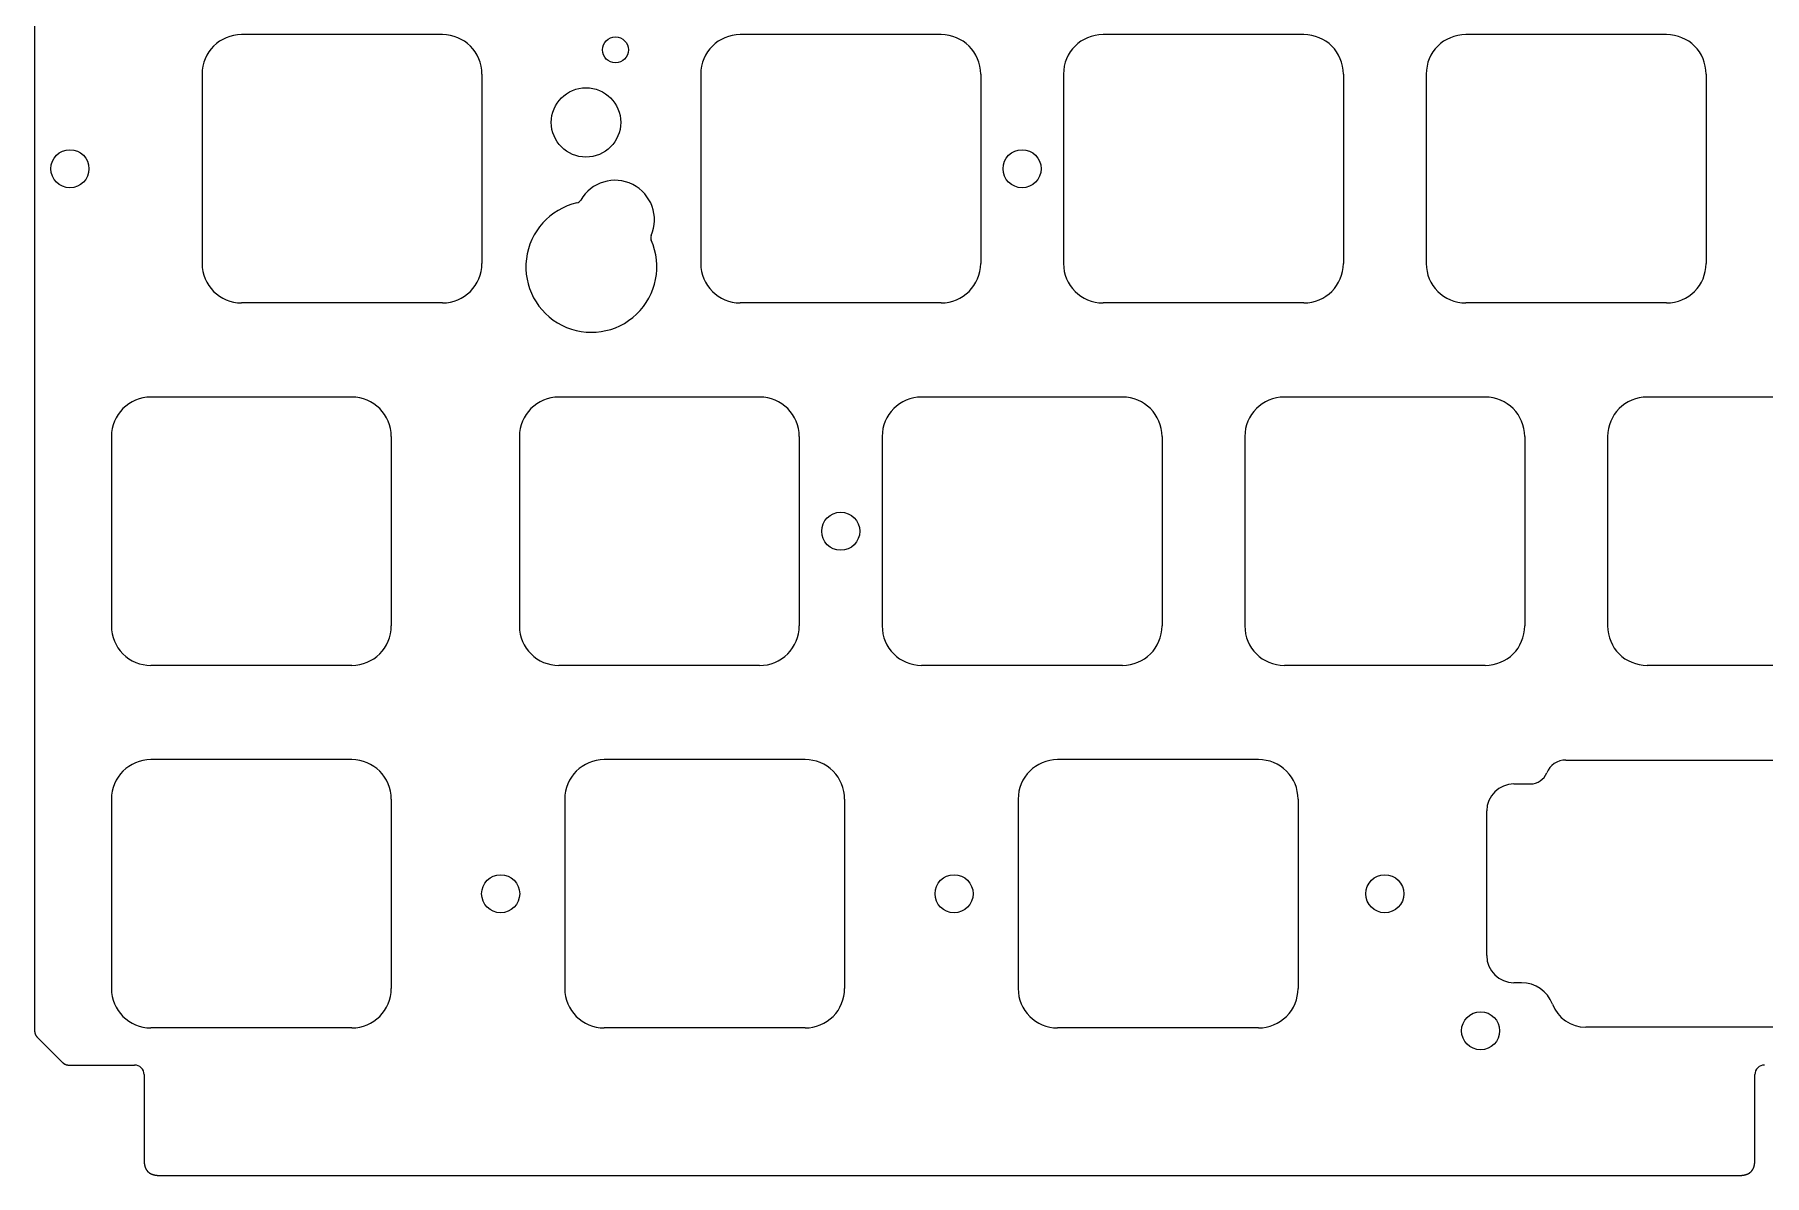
# Model space of a CAD drawing. Header units: millimetres. Extents: x -9 to 276, y -91 to 15.
# Drawn here: x -9 to 81.8, y -91 to -31 of the extents above; entities that cross this region are included whole.
import ezdxf

# ---------------------------------------------------------------- set-up
doc = ezdxf.new("R2010")
doc.units = ezdxf.units.MM
doc.layers.add('BLACK', color=7, linetype='CONTINUOUS')
doc.layers.add('Edge.Cuts', color=53, linetype='CONTINUOUS', true_color=0xc8a339)

msp = doc.modelspace()

# ---------------------------------------------------------------- linework, layer by layer
at = {"layer": 'BLACK', "linetype": 'Continuous'}
for p, q in [((12.41875, -31.05), (1.868749, -31.05)), ((-0.20625, -33.125), (-0.20625, -43.075001)), ((14.49375, -33.125), (14.49375, -43.075)), ((12.41875, -45.15), (1.86875, -45.15)), ((7.656226, -50.099999), (-2.893775, -50.099999)), ((29.087476, -50.099999), (18.537516, -50.099999)), ((-4.968774, -52.174998), (-4.968774, -62.124999)), ((9.731226, -52.174999), (9.731226, -62.124999)), ((16.4625, -52.175019), (16.4625, -62.134768)), ((31.162476, -52.174999), (31.1625, -52.174999)), ((31.1625, -52.174999), (31.1625, -62.124999)), ((7.656226, -64.199999), (-2.893775, -64.199999)), ((29.077707, -64.199999), (18.537476, -64.199999))]:
    msp.add_line(p, q, dxfattribs=at)
at = {"layer": 'BLACK'}
msp.add_circle((33.3375, -57.15), 1, dxfattribs=at)
for centre, radius, start, end in [((1.868754, -33.125004), 2.075004, 90.00013806, 179.99988955), ((12.41875, -33.125), 2.075, 0, 90), ((1.868752, -43.074998), 2.075002, 180.00008284, 269.99994478), ((12.41875, -43.075), 2.075, 270, 0), ((-2.893775, -52.174998), 2.074999, 90, 180), ((7.656226, -52.174999), 2.075, 0, 90), ((18.537516, -52.175019), 2.075016, 90, 180), ((29.087476, -52.174999), 2.075, 0, 90), ((-2.893775, -62.125), 2.074999, 179.99997239, 270), ((7.656226, -62.124999), 2.075, 270, 0), ((18.537476, -62.124999), 2.075, 180.2697469, 270), ((29.087476, -62.124999), 2.075024, 269.73025622, 0)]:
    msp.add_arc(centre, radius, start, end, dxfattribs=at)
at = {"layer": 'Edge.Cuts', "linetype": 'CONTINUOUS'}
for p, q in [((-9, 7.192893), (-9, -83.39289)), ((38.6125, -31.05), (28.0625, -31.05)), ((57.6625, -31.05), (47.1125, -31.05)), ((76.7125, -31.05), (66.1625, -31.05)), ((25.9875, -33.125), (25.9875, -43.075)), ((40.6875, -33.125), (40.6875, -43.075)), ((45.0375, -33.125), (45.0375, -43.075)), ((59.7375, -33.125), (59.7375, -43.075)), ((64.0875, -33.125), (64.0875, -43.075)), ((78.7875, -33.125), (78.7875, -43.075)), ((38.6125, -45.15), (28.0625, -45.15)), ((57.6625, -45.15), (47.1125, -45.15)), ((76.7125, -45.15), (66.1625, -45.15)), ((48.1375, -50.1), (37.5875, -50.1)), ((67.1875, -50.1), (56.6375, -50.1)), ((86.2375, -50.1), (75.6875, -50.1)), ((35.5125, -52.175), (35.5125, -62.125)), ((50.2125, -52.175), (50.2125, -62.125)), ((54.5625, -52.175), (54.5625, -62.125)), ((69.2625, -52.175), (69.2625, -62.125)), ((73.6125, -52.175), (73.6125, -62.125)), ((48.1375, -64.2), (37.5875, -64.2)), ((67.1875, -64.2), (56.6375, -64.2)), ((86.2375, -64.2), (75.6875, -64.2)), ((-9, -83.39289), (-8.99999, -83.396309)), ((-8.99999, -83.396309), (-8.99996, -83.399719)), ((-8.99996, -83.399719), (-8.99991, -83.403113)), ((-8.99991, -83.403113), (-8.99984, -83.406499)), ((-8.99984, -83.406499), (-8.999751, -83.409869)), ((-8.999751, -83.409869), (-8.999642, -83.41323)), ((-8.999642, -83.41323), (-8.999513, -83.416576)), ((-8.999513, -83.416576), (-8.999364, -83.419913)), ((-8.999364, -83.419913), (-8.999197, -83.423235)), ((-8.999197, -83.423235), (-8.999009, -83.426549)), ((-8.999009, -83.426549), (-8.998803, -83.429848)), ((-8.998803, -83.429848), (-8.998576, -83.433139)), ((-8.998576, -83.433139), (-8.998331, -83.436415)), ((-8.998331, -83.436415), (-8.998067, -83.439682)), ((-8.998067, -83.439682), (-8.997783, -83.442935)), ((-8.997783, -83.442935), (-8.99748, -83.446181)), ((-8.99748, -83.446181), (-8.997158, -83.449412)), ((-8.997158, -83.449412), (-8.996817, -83.452635)), ((-8.996817, -83.452635), (-8.996458, -83.455844)), ((-8.996458, -83.455844), (-8.996079, -83.459045)), ((-8.996079, -83.459045), (-8.995681, -83.462232)), ((-8.995681, -83.462232), (-8.995265, -83.465412)), ((-8.995265, -83.465412), (-8.99483, -83.468578)), ((-8.99483, -83.468578), (-8.994376, -83.471736)), ((-8.994376, -83.471736), (-8.993903, -83.474881)), ((-8.993903, -83.474881), (-8.993411, -83.478019)), ((-8.993411, -83.478019), (-8.992902, -83.481143)), ((-8.992902, -83.481143), (-8.992373, -83.48426)), ((-8.992373, -83.48426), (-8.991826, -83.487364)), ((-8.991826, -83.487364), (-8.99126, -83.490461)), ((-8.99126, -83.490461), (-8.990676, -83.493545)), ((-8.990676, -83.493545), (-8.990073, -83.496622)), ((-8.990073, -83.496622), (-8.989452, -83.499686)), ((-8.989452, -83.499686), (-8.988812, -83.502743)), ((-8.988812, -83.502743), (-8.988154, -83.505789)), ((-8.988154, -83.505789), (-8.987478, -83.508826)), ((-8.987478, -83.508826), (-8.986783, -83.511853)), ((-8.986783, -83.511853), (-8.98607, -83.514871)), ((-8.98607, -83.514871), (-8.985338, -83.517879)), ((-8.985338, -83.517879), (-8.984588, -83.520879)), ((-8.984588, -83.520879), (-8.98382, -83.523868)), ((-8.98382, -83.523868), (-8.983034, -83.526849)), ((-8.983034, -83.526849), (-8.982229, -83.52982)), ((-8.982229, -83.52982), (-8.981406, -83.532783)), ((-8.981406, -83.532783), (-8.980565, -83.535737)), ((-8.980565, -83.535737), (-8.979705, -83.538682)), ((-8.979705, -83.538682), (-8.978827, -83.541618)), ((-8.978827, -83.541618), (-8.977931, -83.544545)), ((-8.977931, -83.544545), (-8.977017, -83.547464)), ((-8.977017, -83.547464), (-8.976084, -83.550374)), ((-8.976084, -83.550374), (-8.975133, -83.553276)), ((-8.975133, -83.553276), (-8.974164, -83.556169)), ((-8.974164, -83.556169), (-8.973176, -83.559054)), ((-8.973176, -83.559054), (-8.97217, -83.561931)), ((-8.97217, -83.561931), (-8.971146, -83.564799)), ((-8.971146, -83.564799), (-8.970103, -83.567659)), ((-8.970103, -83.567659), (-8.969043, -83.570511)), ((-8.969043, -83.570511), (-8.967963, -83.573355)), ((-8.967963, -83.573355), (-8.966866, -83.576191)), ((-8.966866, -83.576191), (-8.96575, -83.57902)), ((-8.96575, -83.57902), (-8.964616, -83.58184)), ((-8.964616, -83.58184), (-8.963463, -83.584652)), ((-8.963463, -83.584652), (-8.961102, -83.590254)), ((-8.961102, -83.590254), (-8.958667, -83.595826)), ((-8.958667, -83.595826), (-8.956158, -83.601368)), ((-8.956158, -83.601368), (-8.953574, -83.60688)), ((-8.953574, -83.60688), (-8.950915, -83.612363)), ((-8.950915, -83.612363), (-8.948182, -83.617818)), ((-8.948182, -83.617818), (-8.945373, -83.623244)), ((-8.945373, -83.623244), (-8.942488, -83.628643)), ((-8.942488, -83.628643), (-8.939527, -83.634015)), ((-8.939527, -83.634015), (-8.93649, -83.639359)), ((-8.93649, -83.639359), (-8.933376, -83.644678)), ((-8.933376, -83.644678), (-8.930184, -83.64997)), ((-8.930184, -83.64997), (-8.926914, -83.655236)), ((-8.926914, -83.655236), (-8.923566, -83.660476)), ((-8.923566, -83.660476), (-8.920139, -83.665692)), ((-8.920139, -83.665692), (-8.916632, -83.670883)), ((-8.916632, -83.670883), (-8.913046, -83.676049)), ((-8.913046, -83.676049), (-8.909378, -83.681191)), ((-8.909378, -83.681191), (-8.90563, -83.686309)), ((-8.90563, -83.686309), (-8.901799, -83.691403)), ((-8.901799, -83.691403), (-8.897886, -83.696474)), ((-8.897886, -83.696474), (-8.89389, -83.701522)), ((-8.89389, -83.701522), (-8.88981, -83.706547)), ((-8.88981, -83.706547), (-8.885645, -83.711549)), ((-8.885645, -83.711549), (-8.881395, -83.716529)), ((-8.881395, -83.716529), (-8.877058, -83.721486)), ((-8.877058, -83.721486), (-8.872635, -83.726421)), ((-8.872635, -83.726421), (-8.868123, -83.731334)), ((-8.868123, -83.731334), (-8.863523, -83.736225)), ((-8.863523, -83.736225), (-8.858834, -83.741095)), ((-8.858834, -83.741095), (-8.854054, -83.745943)), ((-8.854054, -83.745943), (-8.853554, -83.746443)), ((-8.853554, -83.746443), (-7.546447, -85.05355)), ((-7.546447, -85.05355), (-7.544023, -85.05596)), ((-7.544023, -85.05596), (-7.54159, -85.058351)), ((-7.54159, -85.058351), (-7.539155, -85.060715)), ((-7.539155, -85.060715), (-7.536711, -85.06306)), ((-7.536711, -85.06306), (-7.534265, -85.06538)), ((-7.534265, -85.06538), (-7.531811, -85.067679)), ((-7.531811, -85.067679), (-7.529354, -85.069954)), ((-7.529354, -85.069954), (-7.526889, -85.072209)), ((-7.526889, -85.072209), (-7.524422, -85.074439)), ((-7.524422, -85.074439), (-7.521946, -85.07665)), ((-7.521946, -85.07665), (-7.519467, -85.078837)), ((-7.519467, -85.078837), (-7.51698, -85.081004)), ((-7.51698, -85.081004), (-7.514491, -85.083147)), ((-7.514491, -85.083147), (-7.511993, -85.08527)), ((-7.511993, -85.08527), (-7.509492, -85.08737)), ((-7.509492, -85.08737), (-7.506983, -85.08945)), ((-7.506983, -85.08945), (-7.504471, -85.091508)), ((-7.504471, -85.091508), (-7.501951, -85.093545)), ((-7.501951, -85.093545), (-7.499427, -85.09556)), ((-7.499427, -85.09556), (-7.496896, -85.097556)), ((-7.496896, -85.097556), (-7.494361, -85.099529)), ((-7.494361, -85.099529), (-7.491818, -85.101482)), ((-7.491818, -85.101482), (-7.489272, -85.103413)), ((-7.489272, -85.103413), (-7.486717, -85.105326)), ((-7.486717, -85.105326), (-7.484159, -85.107215)), ((-7.484159, -85.107215), (-7.481593, -85.109086)), ((-7.481593, -85.109086), (-7.479023, -85.110935)), ((-7.479023, -85.110935), (-7.476445, -85.112765)), ((-7.476445, -85.112765), (-7.473864, -85.114574)), ((-7.473864, -85.114574), (-7.471274, -85.116363)), ((-7.471274, -85.116363), (-7.46868, -85.118131)), ((-7.46868, -85.118131), (-7.466078, -85.11988)), ((-7.466078, -85.11988), (-7.463472, -85.121608)), ((-7.463472, -85.121608), (-7.460858, -85.123317)), ((-7.460858, -85.123317), (-7.458239, -85.125005)), ((-7.458239, -85.125005), (-7.455613, -85.126675)), ((-7.455613, -85.126675), (-7.452982, -85.128324)), ((-7.452982, -85.128324), (-7.450343, -85.129954)), ((-7.450343, -85.129954), (-7.447699, -85.131563)), ((-7.447699, -85.131563), (-7.445048, -85.133154)), ((-7.445048, -85.133154), (-7.442391, -85.134725)), ((-7.442391, -85.134725), (-7.439727, -85.136277)), ((-7.439727, -85.136277), (-7.437057, -85.137808)), ((-7.437057, -85.137808), (-7.434379, -85.139322)), ((-7.434379, -85.139322), (-7.431696, -85.140815)), ((-7.431696, -85.140815), (-7.429006, -85.14229)), ((-7.429006, -85.14229), (-7.426309, -85.143745)), ((-7.426309, -85.143745), (-7.423605, -85.145182)), ((-7.423605, -85.145182), (-7.420895, -85.146599)), ((-7.420895, -85.146599), (-7.418177, -85.147997)), ((-7.418177, -85.147997), (-7.415454, -85.149376)), ((-7.415454, -85.149376), (-7.412722, -85.150737)), ((-7.412722, -85.150737), (-7.409984, -85.152078)), ((-7.409984, -85.152078), (-7.407238, -85.153401)), ((-7.407238, -85.153401), (-7.404486, -85.154705)), ((-7.404486, -85.154705), (-7.401726, -85.155991)), ((-7.401726, -85.155991), (-7.39896, -85.157257)), ((-7.39896, -85.157257), (-7.396185, -85.158505)), ((-7.396185, -85.158505), (-7.393404, -85.159734)), ((-7.393404, -85.159734), (-7.390615, -85.160945)), ((-7.390615, -85.160945), (-7.387819, -85.162137)), ((-7.387819, -85.162137), (-7.385015, -85.163311)), ((-7.385015, -85.163311), (-7.379384, -85.165603)), ((-7.379384, -85.165603), (-7.373722, -85.167821)), ((-7.373722, -85.167821), (-7.36803, -85.169965)), ((-7.36803, -85.169965), (-7.362305, -85.172036)), ((-7.362305, -85.172036), (-7.356548, -85.174033)), ((-7.356548, -85.174033), (-7.350758, -85.175957)), ((-7.350758, -85.175957), (-7.344934, -85.177808)), ((-7.344934, -85.177808), (-7.339077, -85.179586)), ((-7.339077, -85.179586), (-7.333185, -85.181291)), ((-7.333185, -85.181291), (-7.327258, -85.182922)), ((-7.327258, -85.182922), (-7.321296, -85.18448)), ((-7.321296, -85.18448), (-7.315297, -85.185965)), ((-7.315297, -85.185965), (-7.309261, -85.187377)), ((-7.309261, -85.187377), (-7.303188, -85.188715)), ((-7.303188, -85.188715), (-7.297076, -85.18998)), ((-7.297076, -85.18998), (-7.290926, -85.191171)), ((-7.290926, -85.191171), (-7.284737, -85.192288)), ((-7.284737, -85.192288), (-7.278508, -85.19333)), ((-7.278508, -85.19333), (-7.272238, -85.194299)), ((-7.272238, -85.194299), (-7.265928, -85.195193)), ((-7.265928, -85.195193), (-7.259575, -85.196012)), ((-7.259575, -85.196012), (-7.25318, -85.196755)), ((-7.25318, -85.196755), (-7.246742, -85.197423)), ((-7.246742, -85.197423), (-7.240259, -85.198015)), ((-7.240259, -85.198015), (-7.233733, -85.198531)), ((-7.233733, -85.198531), (-7.227161, -85.19897)), ((-7.227161, -85.19897), (-7.220544, -85.199331)), ((-7.220544, -85.199331), (-7.21388, -85.199615)), ((-7.21388, -85.199615), (-7.207168, -85.199821)), ((-7.207168, -85.199821), (-7.200409, -85.199949)), ((-7.200409, -85.199949), (-7.193601, -85.199997)), ((-7.193601, -85.199997), (-7.192894, -85.199997)), ((-7.192894, -85.199997), (-3.750557, -85.199997)), ((-3.250557, -85.699997), (-3.250557, -90.199997)), ((81.349147, -90.199997), (81.349147, -85.699997)), ((-3.250557, -90.199997), (-3.250547, -90.205644)), ((-3.250547, -90.205644), (-3.250517, -90.211271)), ((-3.250517, -90.211271), (-3.250467, -90.216858)), ((-3.250467, -90.216858), (-3.250398, -90.222425)), ((-3.250398, -90.222425), (-3.250308, -90.227953)), ((-3.250308, -90.227953), (-3.2502, -90.233461)), ((-3.2502, -90.233461), (-3.250071, -90.23893)), ((-3.250071, -90.23893), (-3.249924, -90.24438)), ((-3.249924, -90.24438), (-3.249757, -90.249791)), ((-3.249757, -90.249791), (-3.249571, -90.255183)), ((-3.249571, -90.255183), (-3.249366, -90.260537)), ((-3.249366, -90.260537), (-3.249142, -90.265871)), ((-3.249142, -90.265871), (-3.2489, -90.271168)), ((-3.2489, -90.271168), (-3.248638, -90.276446)), ((-3.248638, -90.276446), (-3.248358, -90.281686)), ((-3.248358, -90.281686), (-3.248059, -90.286907)), ((-3.248059, -90.286907), (-3.247742, -90.292092)), ((-3.247742, -90.292092), (-3.247406, -90.297257)), ((-3.247406, -90.297257), (-3.247053, -90.302386)), ((-3.247053, -90.302386), (-3.246681, -90.307497)), ((-3.246681, -90.307497), (-3.246291, -90.312571)), ((-3.246291, -90.312571), (-3.245883, -90.317627)), ((-3.245883, -90.317627), (-3.245457, -90.322647)), ((-3.245457, -90.322647), (-3.245013, -90.327648)), ((-3.245013, -90.327648), (-3.244552, -90.332615)), ((-3.244552, -90.332615), (-3.244072, -90.337563)), ((-3.244072, -90.337563), (-3.243576, -90.342476)), ((-3.243576, -90.342476), (-3.243062, -90.347371)), ((-3.243062, -90.347371), (-3.242531, -90.352232)), ((-3.242531, -90.352232), (-3.241982, -90.357074)), ((-3.241982, -90.357074), (-3.241416, -90.361882)), ((-3.241416, -90.361882), (-3.240833, -90.366673)), ((-3.240833, -90.366673), (-3.240234, -90.371429)), ((-3.240234, -90.371429), (-3.239616, -90.376168)), ((-3.239616, -90.376168), (-3.238983, -90.380874)), ((-3.238983, -90.380874), (-3.238332, -90.385562)), ((-3.238332, -90.385562), (-3.237665, -90.390217)), ((-3.237665, -90.390217), (-3.236981, -90.394854)), ((-3.236981, -90.394854), (-3.236281, -90.399459)), ((-3.236281, -90.399459), (-3.235563, -90.404047)), ((-3.235563, -90.404047), (-3.234831, -90.408602)), ((-3.234831, -90.408602), (-3.23408, -90.41314)), ((-3.23408, -90.41314), (-3.233315, -90.417647)), ((-3.233315, -90.417647), (-3.232533, -90.422136)), ((-3.232533, -90.422136), (-3.231735, -90.426593)), ((-3.231735, -90.426593), (-3.23092, -90.431034)), ((-3.23092, -90.431034), (-3.230091, -90.435444)), ((-3.230091, -90.435444), (-3.229244, -90.439836)), ((-3.229244, -90.439836), (-3.228383, -90.444198)), ((-3.228383, -90.444198), (-3.227505, -90.448543)), ((-3.227505, -90.448543), (-3.226613, -90.452858)), ((-3.226613, -90.452858), (-3.225703, -90.457157)), ((-3.225703, -90.457157), (-3.22478, -90.461425)), ((-3.22478, -90.461425), (-3.22384, -90.465676)), ((-3.22384, -90.465676), (-3.222885, -90.469899)), ((-3.222885, -90.469899), (-3.221914, -90.474104)), ((-3.221914, -90.474104), (-3.220929, -90.478281)), ((-3.220929, -90.478281), (-3.219927, -90.482441)), ((-3.219927, -90.482441), (-3.218912, -90.486572)), ((-3.218912, -90.486572), (-3.21788, -90.490687)), ((-3.21788, -90.490687), (-3.216835, -90.494774)), ((-3.216835, -90.494774), (-3.215773, -90.498844)), ((-3.215773, -90.498844), (-3.214697, -90.502886)), ((-3.214697, -90.502886), (-3.213606, -90.506913)), ((-3.213606, -90.506913), (-3.212501, -90.510911)), ((-3.212501, -90.510911), (-3.211379, -90.514894)), ((-3.211379, -90.514894), (-3.210245, -90.518849)), ((-3.210245, -90.518849), (-3.209094, -90.522788)), ((-3.209094, -90.522788), (-3.207931, -90.5267)), ((-3.207931, -90.5267), (-3.206751, -90.530597)), ((-3.206751, -90.530597), (-3.205558, -90.534467)), ((-3.205558, -90.534467), (-3.20435, -90.53832)), ((-3.20435, -90.53832), (-3.203128, -90.542148)), ((-3.203128, -90.542148), (-3.201891, -90.54596)), ((-3.201891, -90.54596), (-3.20064, -90.549747)), ((-3.20064, -90.549747), (-3.199374, -90.553517)), ((-3.199374, -90.553517), (-3.198096, -90.557262)), ((-3.198096, -90.557262), (-3.196801, -90.560992)), ((-3.196801, -90.560992), (-3.195495, -90.564696)), ((-3.195495, -90.564696), (-3.194172, -90.568385)), ((-3.194172, -90.568385), (-3.192837, -90.57205)), ((-3.192837, -90.57205), (-3.191486, -90.575698)), ((-3.191486, -90.575698), (-3.190123, -90.579323)), ((-3.190123, -90.579323), (-3.188745, -90.582931)), ((-3.188745, -90.582931), (-3.187354, -90.586516)), ((-3.187354, -90.586516), (-3.185948, -90.590086)), ((-3.185948, -90.590086), (-3.184529, -90.593632)), ((-3.184529, -90.593632), (-3.183095, -90.597162)), ((-3.183095, -90.597162), (-3.181649, -90.600669)), ((-3.181649, -90.600669), (-3.180188, -90.604161)), ((-3.180188, -90.604161), (-3.178714, -90.60763)), ((-3.178714, -90.60763), (-3.177225, -90.611084)), ((-3.177225, -90.611084), (-3.175725, -90.614515)), ((-3.175725, -90.614515), (-3.174209, -90.617931)), ((-3.174209, -90.617931), (-3.172681, -90.621325)), ((-3.172681, -90.621325), (-3.171137, -90.624703)), ((-3.171137, -90.624703), (-3.169582, -90.62806)), ((-3.169582, -90.62806), (-3.168012, -90.631402)), ((-3.168012, -90.631402), (-3.16643, -90.634721)), ((-3.16643, -90.634721), (-3.164833, -90.638026)), ((-3.164833, -90.638026), (-3.163224, -90.64131)), ((-3.163224, -90.64131), (-3.1616, -90.644579)), ((-3.1616, -90.644579), (-3.159964, -90.647826)), ((-3.159964, -90.647826), (-3.158313, -90.651059)), ((-3.158313, -90.651059), (-3.15665, -90.654271)), ((-3.15665, -90.654271), (-3.154972, -90.657468)), ((-3.154972, -90.657468), (-3.153283, -90.660645)), ((-3.153283, -90.660645), (-3.151579, -90.663807)), ((-3.151579, -90.663807), (-3.149862, -90.666949)), ((-3.149862, -90.666949), (-3.148132, -90.670076)), ((-3.148132, -90.670076), (-3.146389, -90.673184)), ((-3.146389, -90.673184), (-3.144631, -90.676276)), ((-3.144631, -90.676276), (-3.142862, -90.679349)), ((-3.142862, -90.679349), (-3.141078, -90.682408)), ((-3.141078, -90.682408), (-3.139282, -90.685447)), ((-3.139282, -90.685447), (-3.137471, -90.688472)), ((-3.137471, -90.688472), (-3.135648, -90.691478)), ((-3.135648, -90.691478), (-3.133811, -90.694469)), ((-3.133811, -90.694469), (-3.131962, -90.697441)), ((-3.131962, -90.697441), (-3.130098, -90.700399)), ((-3.130098, -90.700399), (-3.128222, -90.703339)), ((-3.128222, -90.703339), (-3.126332, -90.706264)), ((-3.126332, -90.706264), (-3.12443, -90.709171)), ((-3.12443, -90.709171), (-3.122513, -90.712063)), ((-3.122513, -90.712063), (-3.120584, -90.714938)), ((-3.120584, -90.714938), (-3.11864, -90.717798)), ((-3.11864, -90.717798), (-3.116685, -90.720641)), ((-3.116685, -90.720641), (-3.114715, -90.723469)), ((-3.114715, -90.723469), (-3.112732, -90.72628)), ((-3.112732, -90.72628), (-3.110736, -90.729076)), ((-3.110736, -90.729076), (-3.108727, -90.731856)), ((-3.108727, -90.731856), (-3.106703, -90.734621)), ((-3.106703, -90.734621), (-3.104668, -90.737369)), ((-3.104668, -90.737369), (-3.102617, -90.740103)), ((-3.102617, -90.740103), (-3.100555, -90.74282)), ((-3.100555, -90.74282), (-3.098478, -90.745523)), ((-3.098478, -90.745523), (-3.096388, -90.74821)), ((-3.096388, -90.74821), (-3.094284, -90.750882)), ((-3.094284, -90.750882), (-3.092168, -90.753539)), ((-3.092168, -90.753539), (-3.090037, -90.756181)), ((-3.090037, -90.756181), (-3.087893, -90.758807)), ((-3.087893, -90.758807), (-3.085736, -90.761418)), ((-3.085736, -90.761418), (-3.083565, -90.764015)), ((-3.083565, -90.764015), (-3.08138, -90.766596)), ((-3.08138, -90.766596), (-3.079182, -90.769163)), ((-3.079182, -90.769163), (-3.076969, -90.771715)), ((-3.076969, -90.771715), (-3.074744, -90.774252)), ((-3.074744, -90.774252), (-3.072504, -90.776775)), ((-3.072504, -90.776775), (-3.070251, -90.779282)), ((-3.070251, -90.779282), (-3.067984, -90.781776)), ((-3.067984, -90.781776), (-3.065704, -90.784254)), ((-3.065704, -90.784254), (-3.063409, -90.786719)), ((-3.063409, -90.786719), (-3.0611, -90.789168)), ((-3.0611, -90.789168), (-3.058778, -90.791604)), ((-3.058778, -90.791604), (-3.056441, -90.794025)), ((-3.056441, -90.794025), (-3.054091, -90.796432)), ((-3.054091, -90.796432), (-3.051727, -90.798824)), ((-3.051727, -90.798824), (-3.049348, -90.801203)), ((-3.049348, -90.801203), (-3.044548, -90.805917)), ((-3.044548, -90.805917), (-3.039692, -90.810575)), ((-3.039692, -90.810575), (-3.034779, -90.815176)), ((-3.034779, -90.815176), (-3.029808, -90.819723)), ((-3.029808, -90.819723), (-3.024779, -90.824213)), ((-3.024779, -90.824213), (-3.019691, -90.828649)), ((-3.019691, -90.828649), (-3.014545, -90.83303)), ((-3.014545, -90.83303), (-3.00934, -90.837356)), ((-3.00934, -90.837356), (-3.004075, -90.841627)), ((-3.004075, -90.841627), (-2.99875, -90.845844)), ((-2.99875, -90.845844), (-2.993364, -90.850007)), ((81.09197, -90.849995), (81.094673, -90.847918)), ((81.094673, -90.847918), (81.09736, -90.845828)), ((81.09736, -90.845828), (81.100032, -90.843724)), ((81.100032, -90.843724), (81.102689, -90.841608)), ((81.102689, -90.841608), (81.105331, -90.839477)), ((81.105331, -90.839477), (81.107957, -90.837333)), ((81.107957, -90.837333), (81.110568, -90.835176)), ((81.110568, -90.835176), (81.113165, -90.833005)), ((81.113165, -90.833005), (81.115746, -90.83082)), ((81.115746, -90.83082), (81.118313, -90.828622)), ((81.118313, -90.828622), (81.120865, -90.826409)), ((81.120865, -90.826409), (81.123402, -90.824184)), ((81.123402, -90.824184), (81.125925, -90.821944)), ((81.125925, -90.821944), (81.128432, -90.819691)), ((81.128432, -90.819691), (81.130926, -90.817424)), ((81.130926, -90.817424), (81.133404, -90.815144)), ((81.133404, -90.815144), (81.135869, -90.812849)), ((81.135869, -90.812849), (81.138318, -90.81054)), ((81.138318, -90.81054), (81.140754, -90.808218)), ((81.140754, -90.808218), (81.143175, -90.805881)), ((81.143175, -90.805881), (81.145582, -90.803531)), ((81.145582, -90.803531), (81.147974, -90.801167)), ((81.147974, -90.801167), (81.150353, -90.798788)), ((81.150353, -90.798788), (81.155067, -90.793988)), ((81.155067, -90.793988), (81.159725, -90.789132)), ((81.159725, -90.789132), (81.164326, -90.784219)), ((81.164326, -90.784219), (81.168873, -90.779248)), ((81.168873, -90.779248), (81.173363, -90.774219)), ((81.173363, -90.774219), (81.177799, -90.769131)), ((81.177799, -90.769131), (81.18218, -90.763985)), ((81.18218, -90.763985), (81.186506, -90.75878)), ((81.186506, -90.75878), (81.190777, -90.753515)), ((81.190777, -90.753515), (81.194994, -90.74819)), ((81.194994, -90.74819), (81.199157, -90.742804)), ((81.199157, -90.742804), (81.203267, -90.737357)), ((81.203267, -90.737357), (81.207322, -90.731849)), ((81.207322, -90.731849), (81.211324, -90.726278)), ((81.211324, -90.726278), (81.215272, -90.720645)), ((81.215272, -90.720645), (81.219167, -90.714948)), ((81.219167, -90.714948), (81.223009, -90.709188)), ((81.223009, -90.709188), (81.226797, -90.703363)), ((81.226797, -90.703363), (81.230532, -90.697474)), ((81.230532, -90.697474), (81.234213, -90.691518)), ((81.234213, -90.691518), (81.237842, -90.685497)), ((81.237842, -90.685497), (81.241417, -90.679409)), ((81.241417, -90.679409), (81.244939, -90.673253)), ((81.244939, -90.673253), (81.248408, -90.667029)), ((81.248408, -90.667029), (81.251824, -90.660737)), ((81.251824, -90.660737), (81.255186, -90.654375)), ((81.255186, -90.654375), (81.258495, -90.647943)), ((81.258495, -90.647943), (81.26175, -90.64144)), ((81.26175, -90.64144), (81.264951, -90.634865)), ((81.264951, -90.634865), (81.268098, -90.628218)), ((81.268098, -90.628218), (81.271192, -90.621499)), ((81.271192, -90.621499), (81.274231, -90.614705)), ((81.274231, -90.614705), (81.277216, -90.607837)), ((81.277216, -90.607837), (81.280146, -90.600893)), ((81.280146, -90.600893), (81.283021, -90.593873)), ((81.283021, -90.593873), (81.285842, -90.586777)), ((81.285842, -90.586777), (81.288607, -90.579603)), ((81.288607, -90.579603), (81.291316, -90.57235)), ((81.291316, -90.57235), (81.29397, -90.565018)), ((81.29397, -90.565018), (81.296567, -90.557606)), ((81.296567, -90.557606), (81.299108, -90.550113)), ((81.299108, -90.550113), (81.301593, -90.542538)), ((81.301593, -90.542538), (81.304019, -90.53488)), ((81.304019, -90.53488), (81.306389, -90.527139)), ((81.306389, -90.527139), (81.3087, -90.519313)), ((81.3087, -90.519313), (81.310953, -90.511402)), ((81.310953, -90.511402), (81.313148, -90.503405)), ((81.313148, -90.503405), (81.315283, -90.495321)), ((81.315283, -90.495321), (81.317359, -90.487149)), ((81.317359, -90.487149), (81.319374, -90.478887)), ((81.319374, -90.478887), (81.321329, -90.470536)), ((81.321329, -90.470536), (81.323223, -90.462094)), ((81.323223, -90.462094), (81.325056, -90.45356)), ((81.325056, -90.45356), (81.326826, -90.444934)), ((81.326826, -90.444934), (81.328534, -90.436214)), ((81.328534, -90.436214), (81.330179, -90.427399)), ((81.330179, -90.427399), (81.33176, -90.418489)), ((81.33176, -90.418489), (81.333277, -90.409482)), ((81.333277, -90.409482), (81.334729, -90.400378)), ((81.334729, -90.400378), (81.336115, -90.391175)), ((81.336115, -90.391175), (81.337436, -90.381872)), ((81.337436, -90.381872), (81.33869, -90.372469)), ((81.33869, -90.372469), (81.339876, -90.362964)), ((81.339876, -90.362964), (81.340995, -90.353357)), ((81.340995, -90.353357), (81.342045, -90.343646)), ((81.342045, -90.343646), (81.343026, -90.33383)), ((81.343026, -90.33383), (81.343937, -90.323908)), ((81.343937, -90.323908), (81.344777, -90.31388)), ((81.344777, -90.31388), (81.345546, -90.303744)), ((81.345546, -90.303744), (81.346243, -90.293499)), ((81.346243, -90.293499), (81.346866, -90.283144)), ((81.346866, -90.283144), (81.347417, -90.272678)), ((81.347417, -90.272678), (81.347893, -90.2621)), ((81.347893, -90.2621), (81.348293, -90.251408)), ((81.348293, -90.251408), (81.348618, -90.240603)), ((81.348618, -90.240603), (81.348866, -90.229682)), ((81.348866, -90.229682), (81.349037, -90.218644)), ((81.349037, -90.218644), (81.349129, -90.207489)), ((81.349129, -90.207489), (81.349147, -90.199997)), ((-2.993364, -90.850007), (-2.987917, -90.854117)), ((-2.987917, -90.854117), (-2.982408, -90.858172)), ((-2.982408, -90.858172), (-2.976838, -90.862174)), ((-2.976838, -90.862174), (-2.971205, -90.866122)), ((-2.971205, -90.866122), (-2.965508, -90.870017)), ((-2.965508, -90.870017), (-2.959748, -90.873859)), ((-2.959748, -90.873859), (-2.953923, -90.877647)), ((-2.953923, -90.877647), (-2.948034, -90.881382)), ((-2.948034, -90.881382), (-2.942078, -90.885063)), ((-2.942078, -90.885063), (-2.936057, -90.888692)), ((-2.936057, -90.888692), (-2.929969, -90.892267)), ((-2.929969, -90.892267), (-2.923813, -90.895789)), ((-2.923813, -90.895789), (-2.917589, -90.899258)), ((-2.917589, -90.899258), (-2.911297, -90.902674)), ((-2.911297, -90.902674), (-2.904935, -90.906036)), ((-2.904935, -90.906036), (-2.898503, -90.909345)), ((-2.898503, -90.909345), (-2.892, -90.9126)), ((-2.892, -90.9126), (-2.885425, -90.915801)), ((-2.885425, -90.915801), (-2.878778, -90.918948)), ((-2.878778, -90.918948), (-2.872059, -90.922042)), ((-2.872059, -90.922042), (-2.865265, -90.925081)), ((-2.865265, -90.925081), (-2.858397, -90.928066)), ((-2.858397, -90.928066), (-2.851453, -90.930996)), ((-2.851453, -90.930996), (-2.844433, -90.933871)), ((-2.844433, -90.933871), (-2.837337, -90.936692)), ((-2.837337, -90.936692), (-2.830163, -90.939457)), ((-2.830163, -90.939457), (-2.82291, -90.942166)), ((-2.82291, -90.942166), (-2.815578, -90.94482)), ((-2.815578, -90.94482), (-2.808166, -90.947417)), ((-2.808166, -90.947417), (-2.800673, -90.949958)), ((-2.800673, -90.949958), (-2.793098, -90.952443)), ((-2.793098, -90.952443), (-2.78544, -90.954869)), ((-2.78544, -90.954869), (-2.777699, -90.957239)), ((-2.777699, -90.957239), (-2.769873, -90.95955)), ((-2.769873, -90.95955), (-2.761962, -90.961803)), ((-2.761962, -90.961803), (-2.753965, -90.963998)), ((-2.753965, -90.963998), (-2.745881, -90.966133)), ((-2.745881, -90.966133), (-2.737709, -90.968209)), ((-2.737709, -90.968209), (-2.729447, -90.970224)), ((-2.729447, -90.970224), (-2.721096, -90.972179)), ((-2.721096, -90.972179), (-2.712654, -90.974073)), ((-2.712654, -90.974073), (-2.70412, -90.975906)), ((-2.70412, -90.975906), (-2.695494, -90.977676)), ((-2.695494, -90.977676), (-2.686774, -90.979384)), ((-2.686774, -90.979384), (-2.677959, -90.981029)), ((-2.677959, -90.981029), (-2.669049, -90.98261)), ((-2.669049, -90.98261), (-2.660042, -90.984127)), ((-2.660042, -90.984127), (-2.650938, -90.985579)), ((-2.650938, -90.985579), (-2.641735, -90.986965)), ((-2.641735, -90.986965), (-2.632432, -90.988286)), ((-2.632432, -90.988286), (-2.623029, -90.98954)), ((-2.623029, -90.98954), (-2.613524, -90.990726)), ((-2.613524, -90.990726), (-2.603917, -90.991845)), ((-2.603917, -90.991845), (-2.594205, -90.992895)), ((-2.594205, -90.992895), (-2.58439, -90.993876)), ((-2.58439, -90.993876), (-2.574468, -90.994787)), ((-2.574468, -90.994787), (-2.56444, -90.995627)), ((-2.56444, -90.995627), (-2.554304, -90.996396)), ((-2.554304, -90.996396), (-2.544059, -90.997093)), ((-2.544059, -90.997093), (-2.533704, -90.997716)), ((-2.533704, -90.997716), (-2.523238, -90.998267)), ((-2.523238, -90.998267), (-2.51266, -90.998743)), ((-2.51266, -90.998743), (-2.501968, -90.999143)), ((-2.501968, -90.999143), (-2.491163, -90.999468)), ((-2.491163, -90.999468), (-2.480242, -90.999716)), ((-2.480242, -90.999716), (-2.469204, -90.999887)), ((-2.469204, -90.999887), (-2.458049, -90.999979)), ((-2.458049, -90.999979), (-2.450557, -90.999997)), ((-2.450557, -90.999997), (80.549147, -90.999997)), ((80.549147, -90.999997), (80.554794, -90.999987)), ((80.554794, -90.999987), (80.560421, -90.999957)), ((80.560421, -90.999957), (80.566008, -90.999907)), ((80.566008, -90.999907), (80.571575, -90.999838)), ((80.571575, -90.999838), (80.577103, -90.999748)), ((80.577103, -90.999748), (80.582611, -90.99964)), ((80.582611, -90.99964), (80.58808, -90.999511)), ((80.58808, -90.999511), (80.59353, -90.999364)), ((80.59353, -90.999364), (80.598941, -90.999197)), ((80.598941, -90.999197), (80.604333, -90.999011)), ((80.604333, -90.999011), (80.609687, -90.998806)), ((80.609687, -90.998806), (80.615021, -90.998582)), ((80.615021, -90.998582), (80.620318, -90.99834)), ((80.620318, -90.99834), (80.625596, -90.998078)), ((80.625596, -90.998078), (80.630836, -90.997798)), ((80.630836, -90.997798), (80.636057, -90.997499)), ((80.636057, -90.997499), (80.641242, -90.997182)), ((80.641242, -90.997182), (80.646407, -90.996846)), ((80.646407, -90.996846), (80.651536, -90.996493)), ((80.651536, -90.996493), (80.656647, -90.996121)), ((80.656647, -90.996121), (80.661721, -90.995731)), ((80.661721, -90.995731), (80.666777, -90.995323)), ((80.666777, -90.995323), (80.671797, -90.994897)), ((80.671797, -90.994897), (80.676798, -90.994453)), ((80.676798, -90.994453), (80.681765, -90.993992)), ((80.681765, -90.993992), (80.686713, -90.993512)), ((80.686713, -90.993512), (80.691626, -90.993016)), ((80.691626, -90.993016), (80.696521, -90.992502)), ((80.696521, -90.992502), (80.701381, -90.991971)), ((80.701381, -90.991971), (80.706224, -90.991422)), ((80.706224, -90.991422), (80.711032, -90.990856)), ((80.711032, -90.990856), (80.715823, -90.990273)), ((80.715823, -90.990273), (80.720579, -90.989674)), ((80.720579, -90.989674), (80.725318, -90.989056)), ((80.725318, -90.989056), (80.730024, -90.988423)), ((80.730024, -90.988423), (80.734712, -90.987772)), ((80.734712, -90.987772), (80.739367, -90.987105)), ((80.739367, -90.987105), (80.744004, -90.986421)), ((80.744004, -90.986421), (80.748609, -90.985721)), ((80.748609, -90.985721), (80.753197, -90.985003)), ((80.753197, -90.985003), (80.757752, -90.984271)), ((80.757752, -90.984271), (80.76229, -90.98352)), ((80.76229, -90.98352), (80.766797, -90.982755)), ((80.766797, -90.982755), (80.771286, -90.981973)), ((80.771286, -90.981973), (80.775743, -90.981175)), ((80.775743, -90.981175), (80.780184, -90.98036)), ((80.780184, -90.98036), (80.784594, -90.979531)), ((80.784594, -90.979531), (80.788986, -90.978684)), ((80.788986, -90.978684), (80.793348, -90.977823)), ((80.793348, -90.977823), (80.797693, -90.976945)), ((80.797693, -90.976945), (80.802008, -90.976053)), ((80.802008, -90.976053), (80.806306, -90.975143)), ((80.806306, -90.975143), (80.810575, -90.97422)), ((80.810575, -90.97422), (80.814826, -90.97328)), ((80.814826, -90.97328), (80.819049, -90.972325)), ((80.819049, -90.972325), (80.823254, -90.971354)), ((80.823254, -90.971354), (80.827431, -90.970369)), ((80.827431, -90.970369), (80.831591, -90.969367)), ((80.831591, -90.969367), (80.835722, -90.968352)), ((80.835722, -90.968352), (80.839837, -90.96732)), ((80.839837, -90.96732), (80.843924, -90.966275)), ((80.843924, -90.966275), (80.847994, -90.965213)), ((80.847994, -90.965213), (80.852036, -90.964137)), ((80.852036, -90.964137), (80.856063, -90.963046)), ((80.856063, -90.963046), (80.860061, -90.961941)), ((80.860061, -90.961941), (80.864044, -90.960819)), ((80.864044, -90.960819), (80.867999, -90.959685)), ((80.867999, -90.959685), (80.871938, -90.958534)), ((80.871938, -90.958534), (80.87585, -90.957371)), ((80.87585, -90.957371), (80.879747, -90.956191)), ((80.879747, -90.956191), (80.883617, -90.954998)), ((80.883617, -90.954998), (80.88747, -90.95379)), ((80.88747, -90.95379), (80.891298, -90.952568)), ((80.891298, -90.952568), (80.89511, -90.951331)), ((80.89511, -90.951331), (80.898897, -90.95008)), ((80.898897, -90.95008), (80.902667, -90.948814)), ((80.902667, -90.948814), (80.906412, -90.947536)), ((80.906412, -90.947536), (80.910142, -90.946241)), ((80.910142, -90.946241), (80.913846, -90.944935)), ((80.913846, -90.944935), (80.917535, -90.943612)), ((80.917535, -90.943612), (80.9212, -90.942277)), ((80.9212, -90.942277), (80.924848, -90.940926)), ((80.924848, -90.940926), (80.928473, -90.939563)), ((80.928473, -90.939563), (80.932081, -90.938185)), ((80.932081, -90.938185), (80.935666, -90.936794)), ((80.935666, -90.936794), (80.939236, -90.935388)), ((80.939236, -90.935388), (80.942782, -90.933969)), ((80.942782, -90.933969), (80.946312, -90.932535)), ((80.946312, -90.932535), (80.949819, -90.931089)), ((80.949819, -90.931089), (80.953311, -90.929628)), ((80.953311, -90.929628), (80.95678, -90.928154)), ((80.95678, -90.928154), (80.960234, -90.926665)), ((80.960234, -90.926665), (80.963665, -90.925165)), ((80.963665, -90.925165), (80.967081, -90.923649)), ((80.967081, -90.923649), (80.970475, -90.922121)), ((80.970475, -90.922121), (80.973853, -90.920577)), ((80.973853, -90.920577), (80.97721, -90.919022)), ((80.97721, -90.919022), (80.980552, -90.917452)), ((80.980552, -90.917452), (80.983871, -90.91587)), ((80.983871, -90.91587), (80.987176, -90.914273)), ((80.987176, -90.914273), (80.99046, -90.912664)), ((80.99046, -90.912664), (80.993729, -90.91104)), ((80.993729, -90.91104), (80.996976, -90.909404)), ((80.996976, -90.909404), (81.000209, -90.907753)), ((81.000209, -90.907753), (81.003421, -90.90609)), ((81.003421, -90.90609), (81.006618, -90.904412)), ((81.006618, -90.904412), (81.009795, -90.902723)), ((81.009795, -90.902723), (81.012957, -90.901019)), ((81.012957, -90.901019), (81.016099, -90.899302)), ((81.016099, -90.899302), (81.019226, -90.897572)), ((81.019226, -90.897572), (81.022334, -90.895829)), ((81.022334, -90.895829), (81.025426, -90.894071)), ((81.025426, -90.894071), (81.028499, -90.892302)), ((81.028499, -90.892302), (81.031558, -90.890518)), ((81.031558, -90.890518), (81.034597, -90.888722)), ((81.034597, -90.888722), (81.037622, -90.886911)), ((81.037622, -90.886911), (81.040628, -90.885088)), ((81.040628, -90.885088), (81.043619, -90.883251)), ((81.043619, -90.883251), (81.046591, -90.881402)), ((81.046591, -90.881402), (81.049549, -90.879538)), ((81.049549, -90.879538), (81.052489, -90.877662)), ((81.052489, -90.877662), (81.055414, -90.875772)), ((81.055414, -90.875772), (81.058321, -90.87387)), ((81.058321, -90.87387), (81.061213, -90.871953)), ((81.061213, -90.871953), (81.064088, -90.870024)), ((81.064088, -90.870024), (81.066948, -90.86808)), ((81.066948, -90.86808), (81.069791, -90.866125)), ((81.069791, -90.866125), (81.072619, -90.864155)), ((81.072619, -90.864155), (81.07543, -90.862172)), ((81.07543, -90.862172), (81.078226, -90.860176)), ((81.078226, -90.860176), (81.081006, -90.858167)), ((81.081006, -90.858167), (81.083771, -90.856143)), ((81.083771, -90.856143), (81.086519, -90.854108)), ((81.086519, -90.854108), (81.089253, -90.852057)), ((81.089253, -90.852057), (81.09197, -90.849995))]:
    msp.add_line(p, q, dxfattribs=at)
at = {"layer": 'Edge.Cuts', "linetype": 'Continuous'}
for p, q in [((7.65625, -69.15), (-2.893751, -69.15)), ((31.46875, -69.15), (20.918749, -69.15)), ((55.28125, -69.15), (44.731249, -69.15)), ((71.41593, -69.1724), (95.27117, -69.1724)), ((68.69311, -70.42456), (69.55872, -70.42456)), ((-4.96875, -71.225), (-4.96875, -81.175001)), ((9.73125, -71.225), (9.73125, -81.175)), ((18.84375, -71.225), (18.84375, -81.175001)), ((33.54375, -71.225), (33.54375, -81.175)), ((42.65625, -71.225), (42.65625, -81.175001)), ((57.35625, -71.225), (57.35625, -81.175)), ((67.26811, -79.45044), (67.26811, -71.84956)), ((69.09715, -80.87544), (68.69311, -80.87544)), ((7.65625, -83.25), (-2.89375, -83.25)), ((31.46875, -83.25), (20.91875, -83.25)), ((55.28125, -83.25), (44.73125, -83.25)), ((94.21905, -83.21191), (72.46805, -83.21191))]:
    msp.add_line(p, q, dxfattribs=at)
at = {"layer": 'Edge.Cuts'}
for centre, radius in [((21.507466, -31.854211), 0.682877), ((19.959509, -35.667629), 1.823721), ((-7.14375, -38.1), 1), ((42.8625, -38.1), 1), ((15.478125, -76.2), 1), ((39.290625, -76.2), 1), ((61.9125, -76.2), 1), ((66.94375, -83.4), 1)]:
    msp.add_circle(centre, radius, dxfattribs=at)
for centre, radius, start, end in [((28.0625, -33.125), 2.075, 90, 180), ((38.6125, -33.125), 2.075, 0, 90), ((47.1125, -33.125), 2.075, 90, 180), ((57.6625, -33.125), 2.075, 0, 90), ((66.1625, -33.125), 2.075, 90, 180), ((76.7125, -33.125), 2.075, 0, 90), ((21.481179, -40.782885), 2.074102, -23.60905632, 150.27856201), ((20.240379, -43.253585), 3.439006, -257.31607226, 23.98512629), ((19.419479, -39.605985), 0.299861, -77.3248457, -29.70558687), ((23.656479, -41.733685), 0.299956, -203.61348581, -156.01194905), ((28.0625, -43.075), 2.075, -180, -90), ((38.6125, -43.075), 2.075, -90, 0), ((47.1125, -43.075), 2.075, -180, -90), ((57.6625, -43.075), 2.075, -90, 0), ((66.1625, -43.075), 2.075, -180, -90), ((76.7125, -43.075), 2.075, -90, 0), ((37.5875, -52.175), 2.075, 90, 180), ((48.1375, -52.175), 2.075, 0, 90), ((56.6375, -52.175), 2.075, 90, 180), ((67.1875, -52.175), 2.075, 0, 90), ((75.6875, -52.175), 2.075, 90, 180), ((37.5875, -62.125), 2.075, -180, -90), ((48.1375, -62.125), 2.075, -90, 0), ((56.6375, -62.125), 2.075, -180, -90), ((67.1875, -62.125), 2.075, -90, 0), ((75.6875, -62.125), 2.075, -180, -90), ((-2.893746, -71.225004), 2.075004, 90.00013806, 179.99988955), ((7.65625, -71.225), 2.075, 0, 90), ((20.91875, -71.225), 2.075, 90.00002761, 180), ((31.4688, -71.225), 2.075, 0, 90.00138062), ((44.7313, -71.225), 2.07505, 90.0014082, 180), ((55.2813, -71.225), 2.075, 0, 90.00138062), ((69.55872, -69.49615), 0.928411, 270, 337.97729805), ((71.41595, -70.2474), 1.075006, 90.00106597, 157.97610066), ((68.69311, -71.84956), 1.425, 90, 180), ((68.69311, -79.45044), 1.425, 180, 270), ((-2.893748, -81.174998), 2.075002, 180.00008284, 269.99994478), ((7.65625, -81.175), 2.075, 270, 0), ((20.91875, -81.175), 2.075, 180.00002761, 270), ((31.4688, -81.175), 2.07495, 269.99861935, 0), ((44.7313, -81.175), 2.075, 180.00002761, 269.99861938), ((55.2813, -81.175), 2.07495, 269.99861935, 0), ((69.09716, -82.60037), 1.72493, 20.54597615, 90.00033216), ((72.46806, -81.33696), 1.87495, 200.54592343, 269.99969441), ((-3.750521, -85.699985), 0.499988, -0.0013752, 90.0041254), ((81.849079, -85.699985), 0.499932, -270.00779241, -179.99862471)]:
    msp.add_arc(centre, radius, start, end, dxfattribs=at)

doc.saveas('drawing.dxf')
